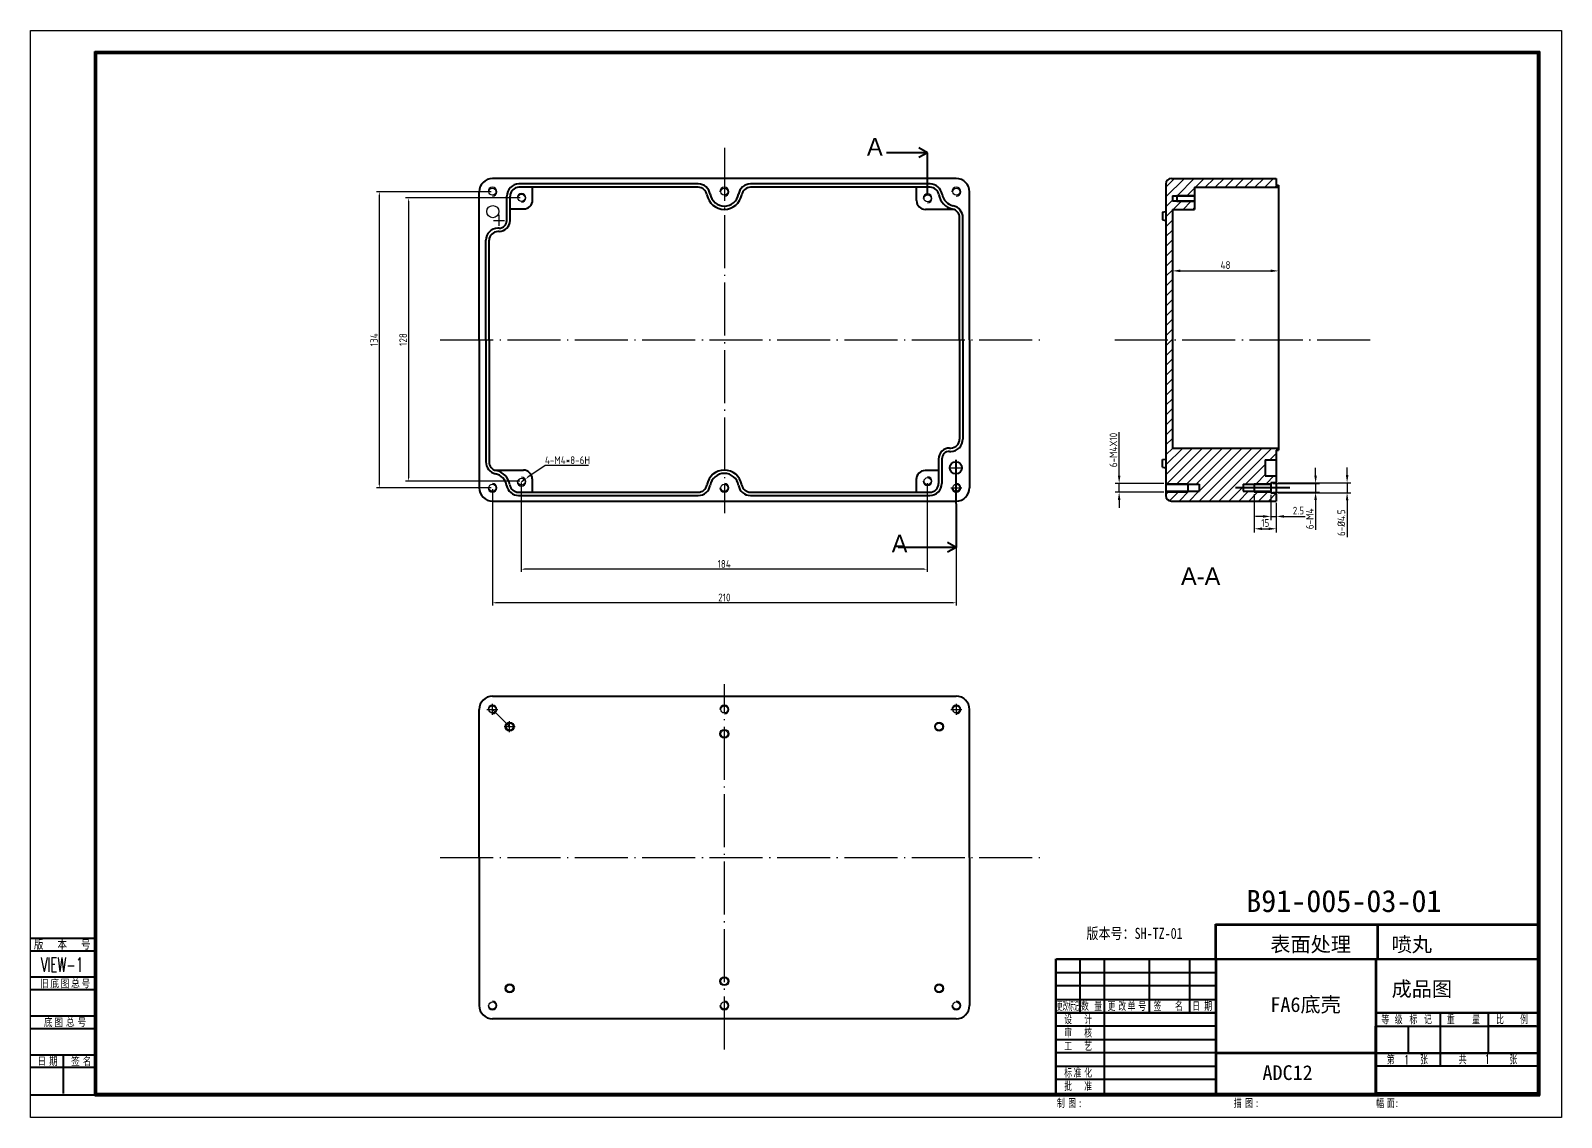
# Model space of a CAD drawing. Extents: x 1271 to 2769, y -829 to 446.
# Drawn here: x 2076 to 2769, y -829 to -337 of the extents above; entities that cross this region are included whole.
import ezdxf
from ezdxf.enums import TextEntityAlignment as Align

# ---------------------------------------------------------------- set-up
doc = ezdxf.new("R2010")
doc.units = 0
doc.linetypes.add('ACAD_ISO04W100', pattern=[30.5, 24, -3, 0.5, -3])
doc.linetypes.add('CENTER', pattern=[50.8, 31.75, -6.35, 6.35, -6.35])
doc.layers.get('0').update_dxf_attribs({"linetype": 'CONTINUOUS', "lineweight": 40})
doc.layers.get('Defpoints').update_dxf_attribs({"linetype": 'CONTINUOUS'})
for name, color, linetype in [('1', 7, 'CONTINUOUS'), ('5', 3, 'CONTINUOUS'), ('CENTER', 4, 'CENTER'), ('GEVACTIVE', 2, 'CONTINUOUS'), ('LAYER1', 6, 'CONTINUOUS'), ('LAYER2', 1, 'ACAD_ISO04W100')]:
    doc.layers.add(name, color=color, linetype=linetype)
doc.styles.add('HZ', font='', dxfattribs={"width": 0.8, "height": 6})
doc.styles.add('ROMANC', font='romanc', dxfattribs={"width": 0.6, "height": 3})
doc.styles.add('ROMANT', font='romant', dxfattribs={"width": 0.8, "height": 5})
doc.styles.get("Standard").update_dxf_attribs({"font": 'gbenor.shx', "bigfont": 'gbcbig.shx'})
doc.styles.add('STYLE1', font='')
doc.styles.add('工程字', font='gbenor.shx', dxfattribs={"bigfont": 'gbcbig.shx'})
doc.styles.get('HZ').set_extended_font_data('SimSun')
doc.styles.get('STYLE1').set_extended_font_data('SimSun')
doc.dimstyles.new('GB-35', dxfattribs={"dimtxt": 3.5, "dimasz": 3.5, "dimexe": 1.75, "dimexo": 0.875, "dimgap": 0.875, "dimtad": 1, "dimdsep": 46, "dimtxsty": 'Standard', "dimcen": 3.5, "dimadec": 0, "dimazin": 0, "dimtfac": 0.7, "dimtmove": 0, "dimatfit": 3, "dimfxl": 1, "dimtzin": 0, "dimarcsym": 0})
doc.dimstyles.get("Standard").update_dxf_attribs({"dimtxt": 0.18, "dimasz": 0.18, "dimexe": 0.18, "dimexo": 0.0625, "dimgap": 0.09, "dimtad": 0, "dimtih": 1, "dimtoh": 1, "dimdec": 4, "dimzin": 0, "dimdsep": 46, "dimtxsty": 'Standard', "dimcen": 0.09, "dimadec": 0, "dimazin": 0, "dimtfac": 1, "dimtdec": 4, "dimtofl": 0, "dimtmove": 0, "dimatfit": 3, "dimfxl": 1, "dimtolj": 1, "dimtzin": 0, "dimarcsym": 0})

# ---------------------------------------------------------------- blocks, each defined once
blk = doc.blocks.new('*D70')
at = {"layer": '5', "color": 0, "lineweight": -2}
for p, q in [((2298.13, -541.45), (2299.78, -540.32)), ((2308.86, -534.12), (2301.02, -539.48)), ((2328.44, -534.12), (2308.86, -534.12))]:
    blk.add_line(p, q, dxfattribs=at)
at = {"layer": '5', "color": 0}
blk.add_solid([(2300.88, -539.27), (2301.16, -539.68), (2299.78, -540.32)], dxfattribs=at)
at = {"layer": 'Defpoints', "color": 0}
for p in [(2299.78, -540.32), (2298.13, -541.45)]:
    blk.add_point(p, dxfattribs=at)
at = {"layer": '5', "color": 0, "insert": (2318.97, -531.74), "char_height": 3.5, "attachment_point": 5}
blk.add_mtext('\\A1;4-M4*8-6H', dxfattribs=at)
blk = doc.blocks.new('*D71')
at = {"layer": 'Defpoints', "color": 0}
for p in [(2298.13, -413.01), (2246.92, -541.23), (2297.97, -541.23)]:
    blk.add_point(p, dxfattribs=at)
at = {"layer": 'LAYER1', "color": 0, "lineweight": -2}
for p, q in [((2297.51, -413.01), (2245.67, -413.01)), ((2246.92, -414.51), (2246.92, -539.73)), ((2297.35, -541.23), (2245.67, -541.23))]:
    blk.add_line(p, q, dxfattribs=at)
at = {"layer": 'LAYER1', "color": 0}
for points in [[(2246.67, -414.51), (2247.17, -414.51), (2246.92, -413.01)], [(2246.67, -539.73), (2247.17, -539.73), (2246.92, -541.23)]]:
    blk.add_solid(points, dxfattribs=at)
at = {"layer": 'LAYER1', "color": 0, "insert": (2244.54, -477.12), "char_height": 3.5, "attachment_point": 5, "rotation": 90}
blk.add_mtext('\\A1;128', dxfattribs=at)
blk = doc.blocks.new('*D72')
at = {"layer": 'Defpoints', "color": 0}
for p in [(2284.97, -410.23), (2233.76, -544.23), (2284.97, -544.23)]:
    blk.add_point(p, dxfattribs=at)
at = {"layer": 'LAYER1', "color": 0, "lineweight": -2}
for p, q in [((2284.35, -410.23), (2232.51, -410.23)), ((2233.76, -411.73), (2233.76, -542.73)), ((2284.35, -544.23), (2232.51, -544.23))]:
    blk.add_line(p, q, dxfattribs=at)
at = {"layer": 'LAYER1', "color": 0}
for points in [[(2233.51, -411.73), (2234.01, -411.73), (2233.76, -410.23)], [(2233.51, -542.73), (2234.01, -542.73), (2233.76, -544.23)]]:
    blk.add_solid(points, dxfattribs=at)
at = {"layer": 'LAYER1', "color": 0, "insert": (2231.38, -477.23), "char_height": 3.5, "attachment_point": 5, "rotation": 90}
blk.add_mtext('\\A1;134', dxfattribs=at)
blk = doc.blocks.new('*D73')
at = {"layer": 'Defpoints', "color": 0}
for p in [(2297.97, -541.23), (2481.82, -541.45), (2297.97, -581.07)]:
    blk.add_point(p, dxfattribs=at)
at = {"layer": 'LAYER1', "color": 0, "lineweight": -2}
for p, q in [((2297.97, -541.86), (2297.97, -582.32)), ((2481.82, -542.08), (2481.82, -582.32)), ((2480.32, -581.07), (2299.47, -581.07))]:
    blk.add_line(p, q, dxfattribs=at)
at = {"layer": 'LAYER1', "color": 0}
for points in [[(2299.47, -580.82), (2299.47, -581.32), (2297.97, -581.07)], [(2480.32, -580.82), (2480.32, -581.32), (2481.82, -581.07)]]:
    blk.add_solid(points, dxfattribs=at)
at = {"layer": 'LAYER1', "color": 0, "insert": (2389.9, -578.69), "char_height": 3.5, "attachment_point": 5}
blk.add_mtext('\\A1;184', dxfattribs=at)
blk = doc.blocks.new('*D74')
at = {"layer": 'Defpoints', "color": 0}
for p in [(2284.97, -544.23), (2494.97, -544.23), (2284.97, -596.27)]:
    blk.add_point(p, dxfattribs=at)
at = {"layer": 'LAYER1', "color": 0, "lineweight": -2}
for p, q in [((2284.97, -544.86), (2284.97, -597.52)), ((2494.97, -544.86), (2494.97, -597.52)), ((2493.47, -596.27), (2286.47, -596.27))]:
    blk.add_line(p, q, dxfattribs=at)
at = {"layer": 'LAYER1', "color": 0}
for points in [[(2286.47, -596.02), (2286.47, -596.52), (2284.97, -596.27)], [(2493.47, -596.02), (2493.47, -596.52), (2494.97, -596.27)]]:
    blk.add_solid(points, dxfattribs=at)
at = {"layer": 'LAYER1', "color": 0, "insert": (2389.97, -593.89), "char_height": 3.5, "attachment_point": 5}
blk.add_mtext('\\A1;210', dxfattribs=at)
blk = doc.blocks.new('*D77')
at = {"color": 0, "lineweight": -2}
for p, q in [((2592.88, -439.11), (2592.88, -447.81)), ((2640.88, -439.11), (2640.88, -447.81)), ((2596.38, -446.06), (2637.38, -446.06))]:
    blk.add_line(p, q, dxfattribs=at)
at = {"color": 0}
for points in [[(2596.38, -445.47), (2596.38, -446.64), (2592.88, -446.06)], [(2637.38, -445.47), (2637.38, -446.64), (2640.88, -446.06)]]:
    blk.add_solid(points, dxfattribs=at)
at = {"layer": 'Defpoints', "color": 0}
for p in [(2592.88, -438.24), (2640.88, -438.24), (2640.88, -446.06)]:
    blk.add_point(p, dxfattribs=at)
at = {"color": 0, "insert": (2616.88, -443.43), "char_height": 3.5, "attachment_point": 5}
blk.add_mtext('48', dxfattribs=at)
blk = doc.blocks.new('*D81')
at = {"color": 0, "lineweight": -2}
for p, q in [((2671.93, -538.48), (2671.93, -534.98)), ((2640.75, -541.98), (2673.68, -541.98)), ((2640.75, -546.48), (2673.68, -546.48)), ((2671.93, -541.98), (2671.93, -546.48)), ((2671.93, -549.98), (2671.93, -566.61))]:
    blk.add_line(p, q, dxfattribs=at)
at = {"color": 0}
for points in [[(2671.35, -538.48), (2672.52, -538.48), (2671.93, -541.98)], [(2671.35, -549.98), (2672.52, -549.98), (2671.93, -546.48)]]:
    blk.add_solid(points, dxfattribs=at)
at = {"layer": 'Defpoints', "color": 0}
for p in [(2639.88, -541.98), (2639.88, -546.48), (2671.93, -546.48)]:
    blk.add_point(p, dxfattribs=at)
at = {"color": 0, "insert": (2669.31, -560.04), "char_height": 3.5, "attachment_point": 5, "rotation": 90}
blk.add_mtext('6-%%C4.5', dxfattribs=at)
blk = doc.blocks.new('*D82')
at = {"color": 0, "lineweight": -2}
for p, q in [((2629.88, -547.11), (2629.88, -564.53)), ((2639.88, -551.11), (2639.88, -564.53)), ((2633.38, -562.78), (2636.38, -562.78))]:
    blk.add_line(p, q, dxfattribs=at)
at = {"color": 0}
for points in [[(2633.38, -562.19), (2633.38, -563.36), (2629.88, -562.78)], [(2636.38, -562.19), (2636.38, -563.36), (2639.88, -562.78)]]:
    blk.add_solid(points, dxfattribs=at)
at = {"layer": 'Defpoints', "color": 0}
for p in [(2629.88, -546.23), (2639.88, -550.23), (2639.88, -562.78)]:
    blk.add_point(p, dxfattribs=at)
at = {"color": 0, "insert": (2634.88, -560.15), "char_height": 3.5, "attachment_point": 5}
blk.add_mtext('15', dxfattribs=at)
blk = doc.blocks.new('*D83')
at = {"color": 0, "lineweight": -2}
for p, q in [((2637.38, -547.36), (2637.38, -558.93)), ((2633.88, -557.18), (2630.38, -557.18)), ((2637.38, -557.18), (2639.88, -557.18)), ((2639.88, -556.52), (2639.88, -558.93)), ((2643.38, -557.18), (2652.91, -557.18))]:
    blk.add_line(p, q, dxfattribs=at)
at = {"color": 0}
for points in [[(2633.88, -556.6), (2633.88, -557.77), (2637.38, -557.18)], [(2643.38, -556.6), (2643.38, -557.77), (2639.88, -557.18)]]:
    blk.add_solid(points, dxfattribs=at)
at = {"layer": 'Defpoints', "color": 0}
for p in [(2637.38, -546.48), (2639.88, -555.65), (2639.88, -557.18)]:
    blk.add_point(p, dxfattribs=at)
at = {"color": 0, "insert": (2649.89, -554.56), "char_height": 3.5, "attachment_point": 5}
blk.add_mtext('2.5', dxfattribs=at)
blk = doc.blocks.new('*D75')
at = {"color": 0, "lineweight": -2}
for p, q in [((2657.67, -538.73), (2657.67, -535.23)), ((2638.25, -542.23), (2659.42, -542.23)), ((2638.25, -546.23), (2659.42, -546.23)), ((2657.67, -542.23), (2657.67, -546.23)), ((2657.67, -549.73), (2657.67, -563.32))]:
    blk.add_line(p, q, dxfattribs=at)
at = {"color": 0}
for points in [[(2657.08, -538.73), (2658.25, -538.73), (2657.67, -542.23)], [(2657.08, -549.73), (2658.25, -549.73), (2657.67, -546.23)]]:
    blk.add_solid(points, dxfattribs=at)
at = {"layer": 'Defpoints', "color": 0}
for p in [(2637.38, -542.23), (2637.38, -546.23), (2657.67, -546.23)]:
    blk.add_point(p, dxfattribs=at)
at = {"color": 0, "insert": (2655.04, -558.28), "char_height": 3.5, "attachment_point": 5, "rotation": 90}
blk.add_mtext('6-M4', dxfattribs=at)
blk = doc.blocks.new('*D76')
at = {"color": 0, "lineweight": -2}
for p, q in [((2568.72, -538.73), (2568.72, -519.01)), ((2589, -542.23), (2566.97, -542.23)), ((2589, -546.23), (2566.97, -546.23)), ((2568.72, -546.23), (2568.72, -542.23)), ((2568.72, -549.73), (2568.72, -553.23))]:
    blk.add_line(p, q, dxfattribs=at)
at = {"color": 0}
for points in [[(2568.14, -538.73), (2569.3, -538.73), (2568.72, -542.23)], [(2568.14, -549.73), (2569.3, -549.73), (2568.72, -546.23)]]:
    blk.add_solid(points, dxfattribs=at)
at = {"layer": 'Defpoints', "color": 0}
for p in [(2568.72, -542.23), (2589.88, -542.23), (2589.88, -546.23)]:
    blk.add_point(p, dxfattribs=at)
at = {"color": 0, "insert": (2566.1, -527.12), "char_height": 3.5, "attachment_point": 5, "rotation": 90}
blk.add_mtext('6-M4X10', dxfattribs=at)

msp = doc.modelspace()

# ---------------------------------------------------------------- hatches: boundary and pattern name
at = {"layer": '5'}
h = msp.add_hatch(dxfattribs=at)
h.set_pattern_fill('ANSI31', color=256, style=0)
h.set_pattern_definition([(45, (1936.8667, -1523.6068), (-2.245064, 2.245064), [])])
h.paths.add_polyline_path([(2592.37945, -404.23035, 0.414213562), (2589.87945, -406.73035), (2589.87945, -477.23035), (2592.87945, -477.23035), (2592.87945, -418.23035), (2602.87945, -418.23035), (2602.87945, -414.73035), (2594.87945, -414.73035), (2594.87945, -414.33035), (2592.87945, -414.33035), (2592.87945, -412.13035), (2594.87945, -412.13035), (2594.87945, -411.73035), (2602.87945, -411.73035), (2602.87945, -408.23035), (2640.87945, -408.23035), (2640.87945, -407.23035), (2639.87945, -407.23035), (2639.87945, -404.23035)])
h.paths.add_polyline_path([(2604.87945, -542.63035), (2604.87945, -545.83035), (2599.87945, -545.83035), (2599.87945, -546.23035), (2589.87945, -546.23035), (2589.87945, -547.73035, 0.414213562), (2592.37945, -550.23035), (2639.87945, -550.23035), (2639.87945, -546.23035), (2629.87945, -546.23035), (2629.87945, -545.83035), (2624.87945, -545.83035), (2624.87945, -542.63035), (2629.87945, -542.63035), (2629.87945, -542.23035), (2639.87945, -542.23035), (2639.87945, -538.83035), (2634.87945, -538.83035), (2634.87945, -531.63035), (2639.87945, -531.63035), (2639.87945, -527.23035), (2640.87945, -527.23035), (2640.87945, -526.23035), (2592.87945, -526.23035), (2592.87945, -477.23035), (2589.87945, -477.23035), (2589.87945, -542.23035), (2599.87945, -542.23035), (2599.87945, -542.63035)])

# ---------------------------------------------------------------- linework, layer by layer
at = {"linetype": 'Continuous'}
for p, q in [((2104.89719, -346.69856), (2759.14016, -346.69856)), ((2104.89719, -819.20738), (2104.89719, -346.69856)), ((2105.19031, -346.99168), (2758.84704, -346.99168)), ((2105.19031, -818.91426), (2105.19031, -346.99168)), ((2105.48343, -347.2848), (2758.55392, -347.2848)), ((2105.48343, -818.62114), (2105.48343, -347.2848)), ((2105.77655, -347.57792), (2758.2608, -347.57792)), ((2105.77655, -818.32802), (2105.77655, -347.57792)), ((2758.2608, -818.32802), (2758.2608, -347.57792)), ((2758.55392, -818.62114), (2758.55392, -347.2848)), ((2758.84704, -818.91426), (2758.84704, -346.99168)), ((2759.14016, -819.20738), (2759.14016, -346.69856)), ((2075.87835, -748.04161), (2105.33145, -748.04161)), ((2076.01961, -748.04161), (2105.33145, -748.04161)), ((2612.32418, -757.38015), (2612.32418, -741.67731)), ((2612.32418, -741.67731), (2758.2608, -741.67731)), ((2612.62615, -757.38015), (2612.62615, -741.97929)), ((2612.62615, -741.97929), (2758.17937, -741.97929)), ((2685.71931, -757.63619), (2685.71931, -741.93336)), ((2686.02129, -757.63619), (2686.02129, -741.93336)), ((2105.33145, -753.90398), (2075.87835, -753.90398)), ((2540.02077, -818.32802), (2540.02077, -757.40763)), ((2540.19551, -757.63619), (2758.1793, -757.63619)), ((2540.19551, -818.32802), (2540.19551, -757.78718)), ((2540.32275, -757.38166), (2758.17937, -757.38166)), ((2551.0645, -781.78952), (2551.0645, -757.63619)), ((2561.9335, -757.63619), (2561.9335, -781.78952)), ((2561.9335, -757.63619), (2561.9335, -818.32802)), ((2582.46383, -781.78952), (2582.46383, -757.63619)), ((2612.65549, -757.63619), (2600.57883, -757.63619)), ((2600.57883, -757.63619), (2600.57883, -781.78952)), ((2612.35352, -757.63619), (2612.35352, -818.32802)), ((2612.65549, -757.63619), (2612.65549, -818.32802)), ((2613.25933, -757.63619), (2637.41266, -757.63619)), ((2758.1793, -757.63619), (2613.25933, -757.63619)), ((2684.8135, -757.63619), (2684.8135, -818.32802)), ((2685.11548, -757.63619), (2685.11548, -818.01952)), ((2076.01961, -765.62872), (2105.33145, -765.62872)), ((2076.01961, -765.62872), (2105.33145, -765.62872)), ((2076.01961, -765.62872), (2105.33145, -765.62872)), ((2540.19551, -763.67453), (2612.65549, -763.67453)), ((2105.33145, -771.49109), (2076.01961, -771.49109)), ((2612.65549, -769.71286), (2540.19551, -769.71286)), ((2540.19551, -775.75119), (2612.65549, -775.75119)), ((2540.19551, -781.78952), (2612.65549, -781.78952)), ((2612.65549, -781.78952), (2540.19551, -781.78952)), ((2540.32275, -781.80893), (2612.27163, -781.80893)), ((2561.9335, -781.78952), (2551.0645, -781.78952)), ((2758.17937, -781.78952), (2685.11548, -781.78952)), ((2685.28801, -781.80893), (2758.17937, -781.80893)), ((2714.09948, -781.80893), (2714.09948, -805.94285)), ((2735.83747, -781.78952), (2735.83747, -799.90452)), ((2076.01961, -783.21582), (2105.33145, -783.21582)), ((2105.33145, -789.07819), (2076.01961, -789.07819)), ((2612.65549, -787.82786), (2540.19551, -787.82786)), ((2684.8135, -818.01952), (2684.8135, -787.82786)), ((2684.8135, -818.01952), (2684.8135, -787.82786)), ((2685.11548, -818.01952), (2685.11548, -787.82786)), ((2685.11548, -818.01952), (2685.11548, -787.82786)), ((2685.11548, -787.82786), (2758.17937, -787.82786)), ((2699.60748, -787.82786), (2699.60748, -799.90452)), ((2757.57547, -787.82786), (2735.83747, -787.82786)), ((2540.19551, -799.90452), (2540.19551, -793.86619)), ((2540.19551, -793.86619), (2612.65549, -793.86619)), ((2076.01961, -800.80293), (2105.33145, -800.80293)), ((2076.01961, -800.80293), (2090.67553, -800.80293)), ((2090.67553, -800.80293), (2090.67553, -818.39003)), ((2612.65549, -799.90452), (2540.19551, -799.90452)), ((2685.11548, -799.90452), (2612.65549, -799.90452)), ((2685.11548, -799.90452), (2612.65549, -799.90452)), ((2758.17937, -800.2065), (2612.65549, -800.2065)), ((2685.11548, -799.90452), (2758.17937, -799.90452)), ((2105.33145, -806.6653), (2076.01961, -806.6653)), ((2540.19551, -811.98118), (2540.19551, -805.94285)), ((2540.19551, -805.94285), (2612.65549, -805.94285)), ((2758.17937, -805.94285), (2685.11548, -805.94285)), ((2612.65549, -811.98118), (2540.19551, -811.98118)), ((2076.17146, -818.91426), (2758.84704, -818.91426)), ((2104.89719, -819.20738), (2759.14016, -819.20738)), ((2105.48343, -818.62114), (2758.55392, -818.62114)), ((2105.77655, -818.32802), (2758.2608, -818.32802))]:
    msp.add_line(p, q, dxfattribs=at)
for p, q in [((2481.97452, -392.58321), (2463.38923, -392.58321)), ((2481.97452, -392.58321), (2478.04819, -390.41254)), ((2481.97452, -392.58321), (2478.04819, -394.75388)), ((2481.97452, -411.73035), (2481.97452, -392.58321)), ((2494.97452, -404.23035), (2284.97452, -404.23035)), ((2378.14236, -406.73035), (2296.97452, -406.73035)), ((2378.14236, -408.23035), (2296.97452, -408.23035)), ((2303.12802, -414.01892), (2303.14261, -408.01893)), ((2483.14236, -406.73035), (2401.80668, -406.73035)), ((2483.14236, -408.23035), (2401.80668, -408.23035)), ((2476.97452, -414.23035), (2476.97452, -408.23035)), ((2589.87945, -406.73035), (2589.87945, -547.73035)), ((2592.37945, -404.23035), (2639.87945, -404.23035)), ((2602.87945, -408.23035), (2602.87945, -418.23035)), ((2602.87945, -408.23035), (2640.87945, -408.23035)), ((2639.87945, -404.23035), (2639.87945, -407.23035)), ((2639.87945, -407.23035), (2640.87945, -407.23035)), ((2640.87945, -407.23035), (2640.87945, -527.23035)), ((2278.97452, -477.23035), (2278.97452, -410.23035)), ((2291.47452, -423.23035), (2291.47452, -412.23035)), ((2292.97452, -423.23035), (2292.97452, -412.23035)), ((2500.97452, -477.23035), (2500.97452, -410.23035)), ((2592.87945, -412.13035), (2592.87945, -414.33035)), ((2592.87945, -412.13035), (2602.87945, -412.13035)), ((2592.87945, -414.33035), (2602.87945, -414.33035)), ((2594.87945, -411.73035), (2594.87945, -414.73035)), ((2292.97452, -417.99423), (2299.1183, -418.00917)), ((2493.90179, -418.23035), (2480.97452, -418.23035)), ((2496.47452, -477.23035), (2496.47452, -421.96705)), ((2497.97452, -477.23035), (2497.97452, -421.96705)), ((2588.37945, -419.49484), (2589.87945, -419.23035)), ((2588.37945, -419.49484), (2588.37945, -422.96586)), ((2592.87945, -418.23035), (2602.87945, -418.23035)), ((2592.87945, -418.23035), (2592.87945, -526.23035)), ((2287.97452, -426.73035), (2287.47452, -426.73035)), ((2287.97452, -428.23035), (2287.47452, -428.23035)), ((2588.37945, -422.96586), (2589.87945, -423.23035)), ((2281.97452, -477.23035), (2281.97452, -432.23035)), ((2283.47452, -477.23035), (2283.47452, -432.23035)), ((2278.97452, -477.23035), (2278.97452, -544.23035)), ((2281.97452, -477.23035), (2281.97452, -532.49366)), ((2283.47452, -477.23035), (2283.47452, -532.49366)), ((2496.47452, -477.23035), (2496.47452, -522.23035)), ((2497.97452, -477.23035), (2497.97452, -522.23035)), ((2500.97452, -477.23035), (2500.97452, -544.23035)), ((2491.97452, -526.23035), (2492.47452, -526.23035)), ((2592.87945, -526.23035), (2640.87945, -526.23035)), ((2486.97452, -531.23035), (2486.97452, -542.23035)), ((2488.47452, -531.23035), (2488.47452, -542.23035)), ((2491.97452, -527.73035), (2492.47452, -527.73035)), ((2494.77247, -531.63035), (2494.97452, -571.18719)), ((2588.37945, -531.49484), (2589.87945, -531.23035)), ((2588.37945, -534.96586), (2588.37945, -531.49484)), ((2634.87945, -531.63035), (2639.87945, -531.63035)), ((2634.87945, -531.63035), (2634.87945, -538.83035)), ((2639.87945, -527.23035), (2640.87945, -527.23035)), ((2639.87945, -527.23035), (2639.87945, -550.23035)), ((2286.04724, -536.23035), (2298.97452, -536.23035)), ((2302.97452, -540.23035), (2302.97452, -546.23035)), ((2476.82101, -540.44179), (2476.80693, -546.23035)), ((2486.97452, -536.46648), (2480.83073, -536.45153)), ((2588.37945, -534.96586), (2589.87945, -535.23035)), ((2634.87945, -538.83035), (2639.87945, -538.83035)), ((2296.80668, -546.23035), (2378.14236, -546.23035)), ((2401.80668, -546.23035), (2482.97452, -546.23035)), ((2589.87945, -542.63035), (2604.87945, -542.63035)), ((2589.87945, -545.83035), (2604.87945, -545.83035)), ((2599.87945, -542.23035), (2599.87945, -546.23035)), ((2604.87945, -542.63035), (2604.87945, -545.83035)), ((2645.93828, -544.23035), (2621.3393, -544.23035)), ((2624.87945, -542.63035), (2624.87945, -545.83035)), ((2624.87945, -542.63035), (2637.37945, -542.63035)), ((2624.87945, -545.83035), (2637.37945, -545.83035)), ((2629.87945, -542.23035), (2629.87945, -546.23035)), ((2639.87945, -541.98035), (2637.37945, -541.98035)), ((2637.37945, -541.98035), (2637.37945, -546.48035)), ((2637.37945, -546.48035), (2639.87945, -546.48035)), ((2284.97452, -550.23035), (2494.97452, -550.23035)), ((2296.80668, -547.73035), (2378.14236, -547.73035)), ((2401.80668, -547.73035), (2482.97452, -547.73035)), ((2592.37945, -550.23035), (2639.87945, -550.23035)), ((2494.97452, -571.18719), (2468.61229, -571.18719)), ((2494.97452, -571.18719), (2491.04819, -569.01652)), ((2494.97452, -571.18719), (2491.04819, -573.35786)), ((2284.97452, -638.55608), (2494.97452, -638.55608)), ((2278.97452, -711.55608), (2278.97452, -644.55608)), ((2500.97452, -711.55608), (2500.97452, -644.55608)), ((2278.97452, -711.55608), (2278.97452, -778.55608)), ((2500.97452, -711.55608), (2500.97452, -778.55608)), ((2758.17937, -741.97929), (2758.17937, -818.01952)), ((2494.97452, -784.55608), (2284.97452, -784.55608)), ((2685.11548, -818.01952), (2758.17937, -818.01952))]:
    msp.add_line(p, q)
msp.add_circle((2494.77247, -535.23035), 2.75)
for centre, radius, start, end in [((2284.97452, -410.23035), 6, 90, 180), ((2296.97452, -412.23035), 5.5, 90, 180), ((2296.97452, -412.23035), 4, 90, 180), ((2378.14236, -412.23035), 5.5, 9.59406823, 90), ((2378.14236, -412.23035), 4, 9.59406823, 90), ((2401.80668, -412.23035), 5.5, 90, 170.40593177), ((2401.80668, -412.23035), 4, 90, 170.40593177), ((2483.14236, -412.23035), 5.5, 9.59406823, 90), ((2483.14236, -412.23035), 4, 9.59406823, 90), ((2494.97452, -410.23035), 6, 0, 90), ((2592.37945, -406.73035), 2.5, 90, 180), ((2299.12803, -414.00919), 4, 269.8606298, 359.8606298), ((2389.97452, -410.23035), 8, 189.59406823, 350.40593177), ((2389.97452, -410.23035), 6.5, 189.59406823, 350.40593177), ((2480.97452, -414.23035), 4, 180, 270), ((2494.97452, -410.23035), 8, 189.59406823, 257.97530082), ((2494.97452, -410.23035), 6.5, 189.59406823, 257.97530082), ((2492.47452, -421.96705), 4, 0, 77.97530082), ((2492.47452, -421.96705), 5.5, 0, 77.97530082), ((2287.47452, -432.23035), 5.5, 90, 180), ((2287.47452, -432.23035), 4, 90, 180), ((2287.97452, -423.23035), 5, 270, 0), ((2287.97452, -423.23035), 3.5, 270, 0), ((2491.97452, -531.23035), 5, 90, 180), ((2492.47452, -522.23035), 4, 270, 0), ((2492.47452, -522.23035), 5.5, 270, 0), ((2287.47452, -532.49366), 5.5, 180, 257.97530082), ((2287.47452, -532.49366), 4, 180, 257.97530082), ((2491.97452, -531.23035), 3.5, 90, 180), ((2284.97452, -544.23035), 6.5, 9.59406823, 77.97530082), ((2284.97452, -544.23035), 8, 9.59406823, 77.97530082), ((2298.97452, -540.23035), 4, 0, 90), ((2389.97452, -544.23035), 8, 9.59406823, 170.40593177), ((2389.97452, -544.23035), 6.5, 9.59406823, 170.40593177), ((2480.821, -540.45152), 4, 89.8606298, 179.8606298), ((2284.97452, -544.23035), 6, 180, 270), ((2296.80668, -542.23035), 5.5, 189.59406823, 270), ((2296.80668, -542.23035), 4, 189.59406823, 270), ((2378.14236, -542.23035), 4, 270, 350.40593177), ((2378.14236, -542.23035), 5.5, 270, 350.40593177), ((2401.80668, -542.23035), 5.5, 189.59406823, 270), ((2401.80668, -542.23035), 4, 189.59406823, 270), ((2482.97452, -542.23035), 4, 270, 0), ((2482.97452, -542.23035), 5.5, 270, 0), ((2494.97452, -544.23035), 6, 270, 0), ((2592.37945, -547.73035), 2.5, 180, 270), ((2284.97452, -644.55608), 6, 90, 180), ((2494.97452, -644.55608), 6, 0, 90), ((2284.97452, -778.55608), 6, 180, 270), ((2494.97452, -778.55608), 6, 270, 0)]:
    msp.add_arc(centre, radius, start, end)
at = {"layer": '1'}
for centre, radius in [((2284.97452, -410.23035), 1.6), ((2389.97452, -410.23035), 1.6), ((2494.97452, -410.23035), 1.6), ((2298.13047, -413.00676), 1.6), ((2481.97452, -413.23035), 1.6), ((2285.17657, -419.23035), 2.75), ((2298.13047, -541.45395), 1.6), ((2481.97452, -541.23035), 1.6), ((2284.97452, -544.23035), 1.6), ((2389.97452, -544.23035), 1.6), ((2494.97452, -544.23035), 1.6), ((2284.97452, -644.55608), 1.6), ((2389.97452, -644.55608), 1.6), ((2494.97452, -644.55608), 1.6), ((2292.75269, -652.33425), 2), ((2292.75269, -652.33425), 1.6), ((2487.19634, -652.33425), 2), ((2487.19634, -652.33425), 1.6), ((2389.97452, -655.55608), 2), ((2389.97452, -655.55608), 1.6), ((2292.75269, -770.77791), 2), ((2292.75269, -770.77791), 1.6), ((2389.97452, -767.55608), 2), ((2389.97452, -767.55608), 1.6), ((2487.19634, -770.77791), 2), ((2487.19634, -770.77791), 1.6), ((2284.97452, -778.55608), 1.6), ((2389.97452, -778.55608), 1.6), ((2494.97452, -778.55608), 1.6)]:
    msp.add_circle(centre, radius, dxfattribs=at)
at = {"layer": '5', "linetype": 'Continuous'}
for p, q in [((2075.87835, -337.31873), (2768.94617, -337.31873)), ((2075.87835, -829.17344), (2075.87835, -337.31873)), ((2768.94617, -337.31873), (2768.94617, -829.17344)), ((2768.94617, -829.17344), (2075.87835, -829.17344))]:
    msp.add_line(p, q, dxfattribs=at)
at = {"layer": '5'}
for p, q in [((2594.87945, -411.73035), (2602.87945, -411.73035)), ((2594.87945, -414.73035), (2602.87945, -414.73035)), ((2287.97452, -425.73035), (2287.97452, -420.73035)), ((2285.47452, -423.23035), (2290.47452, -423.23035)), ((2494.77247, -537.73035), (2494.77247, -532.73035)), ((2492.27247, -535.23035), (2497.27247, -535.23035)), ((2492.47452, -544.23035), (2497.47452, -544.23035)), ((2494.97452, -546.73035), (2494.97452, -541.73035)), ((2589.87945, -542.23035), (2599.87945, -542.23035)), ((2589.87945, -546.23035), (2599.87945, -546.23035)), ((2629.87945, -542.23035), (2637.37945, -542.23035)), ((2629.87945, -546.23035), (2637.37945, -546.23035)), ((2284.97452, -647.05608), (2284.97452, -642.05608)), ((2494.97452, -642.05608), (2494.97452, -647.05608)), ((2282.47452, -644.55608), (2287.47452, -644.55608)), ((2292.75269, -654.83425), (2292.75269, -649.83425)), ((2492.47452, -644.55608), (2497.47452, -644.55608)), ((2290.25269, -652.33425), (2295.25269, -652.33425))]:
    msp.add_line(p, q, dxfattribs=at)
for centre, start, end in [((2284.97452, -410.23035), 270, 180), ((2389.97452, -410.23035), 270, 180), ((2494.97452, -410.23035), 270, 180), ((2298.13047, -413.00676), 270, 180), ((2481.97452, -413.23035), 270, 180), ((2298.13047, -541.45395), 180, 90), ((2481.97452, -541.23035), 180, 90), ((2284.97452, -544.23035), 180, 90), ((2389.97452, -544.23035), 180, 90), ((2494.97452, -544.23035), 180, 90), ((2284.97452, -644.55608), 270, 180), ((2389.97452, -644.55608), 270, 180), ((2494.97452, -644.55608), 270, 180), ((2284.97452, -778.55608), 180, 90), ((2389.97452, -778.55608), 180, 90), ((2494.97452, -778.55608), 180, 90)]:
    msp.add_arc(centre, 2, start, end, dxfattribs=at)
at = {"layer": 'CENTER'}
msp.add_line((2284.97452, -644.55608), (2292.75269, -652.33425), dxfattribs=at)
at = {"layer": 'LAYER1'}
msp.add_line((2494.97452, -546.23035), (2494.97452, -571.18719), dxfattribs=at)
at = {"layer": 'LAYER2'}
for p, q in [((2389.97452, -390.36869), (2389.97452, -555.65006)), ((2261.31909, -477.23035), (2533.50304, -477.23035)), ((2566.81176, -477.23035), (2683.53328, -477.23035)), ((2389.97452, -798.41774), (2389.97452, -633.13638)), ((2261.31909, -711.55608), (2533.50304, -711.55608))]:
    msp.add_line(p, q, dxfattribs=at)

# ---------------------------------------------------------------- texts
at = {"linetype": 'Continuous'}
for s, height, style, width, p in [('版   本   号', 3.869163, 'HZ', 0.8, (2077.3625, -752.82566, -0.00341)), ('VIEW-1', 6.500221, 'ROMANC', 0.6, (2080.45908, -763.30723)), ('旧', 3.51742, 'HZ', 0.8, (2080.12327, -770.31861)), ('底', 3.51742, 'HZ', 0.8, (2084.81316, -770.31861)), ('图', 3.51742, 'HZ', 0.8, (2089.50306, -770.31861)), ('总', 3.51742, 'HZ', 0.8, (2094.19295, -770.31861)), ('号', 3.51742, 'HZ', 0.8, (2098.88285, -770.31861)), ('底', 3.51742, 'HZ', 0.8, (2081.88198, -787.90572)), ('图', 3.51742, 'HZ', 0.8, (2086.57187, -787.90572)), ('总', 3.51742, 'HZ', 0.8, (2091.848, -787.90572)), ('号', 3.51742, 'HZ', 0.8, (2097.12414, -787.90572)), ('日', 3.51742, 'HZ', 0.8, (2078.95079, -805.49282)), ('期', 3.51742, 'HZ', 0.8, (2084.22692, -805.49282)), ('签', 3.51742, 'HZ', 0.8, (2094.19295, -805.49282)), ('名', 3.51742, 'HZ', 0.8, (2099.46908, -805.49282)), ('1', 4.22769, 'ROMANT', 0.6, (2697.78384, -805.2436)), ('1', 4.22769, 'ROMANT', 0.6, (2734.32314, -804.94163)), ('幅 ', 3.622999, 'HZ', 0.7, (2685.11548, -824.51082)), ('面', 3.623, 'HZ', 0.7, (2689.94615, -824.51082)), (':', 3.623, 'HZ', 0.7, (2693.56915, -824.51082))]:
    msp.add_text(s, height=height, dxfattribs=dict(at, style=style, width=width)).set_placement(p)
at = {"linetype": 'Continuous', "style": 'HZ'}
for s, height, width, p in [('更改标记', 3.622999, 0.5, (2545.63, -780.58186)), ('设', 3.623, 0.7, (2545.63, -786.62019)), ('数', 3.623, 0.7, (2553.19679, -780.58186)), ('计', 3.623, 0.7, (2554.6875, -786.62019)), ('量', 3.623, 0.7, (2559.23512, -780.58186)), ('更', 3.623, 0.7, (2565.27345, -780.58186)), ('改', 3.623, 0.7, (2570.10412, -780.58186)), ('单', 3.623, 0.7, (2574.33095, -780.58186)), ('号', 3.623, 0.7, (2579.16162, -780.58186)), ('签', 3.623, 0.7, (2586.08683, -780.58186)), ('名', 3.623, 0.7, (2595.74816, -780.58186)), ('日', 3.623, 0.7, (2603.59799, -780.58186)), ('期', 3.623, 0.7, (2609.03249, -780.58186)), ('等', 3.623, 0.7, (2689.24419, -786.62019)), ('级', 3.623, 0.7, (2695.28252, -786.62019)), ('标', 3.623, 0.7, (2701.92469, -786.62019)), ('记', 3.623, 0.7, (2708.56685, -786.62019)), ('重', 3.623, 0.7, (2718.83202, -786.62019)), ('量', 3.623, 0.7, (2730.30485, -786.62019)), ('比', 3.623, 0.7, (2741.17385, -786.62019)), ('例', 3.623, 0.7, (2752.04285, -786.62019)), ('审', 3.623, 0.7, (2545.63, -792.65852)), ('核', 3.623, 0.7, (2554.6875, -792.65852)), ('工', 3.623, 0.7, (2545.63, -798.69685)), ('艺', 3.623, 0.7, (2554.6875, -798.69685)), ('第', 3.623, 0.7, (2691.65952, -804.73519)), ('张', 3.623, 0.7, (2706.75535, -804.73519)), ('共', 3.623, 0.7, (2724.26652, -804.73519)), ('张', 3.623, 0.7, (2747.21218, -804.73519)), ('标', 3.623, 0.7, (2545.63, -810.77352)), ('准', 3.623, 0.7, (2549.85684, -810.77352)), ('化', 3.623, 0.7, (2554.6875, -810.77352)), ('批', 3.623, 0.7, (2545.63, -816.81185)), ('准', 3.623, 0.7, (2554.6875, -816.81185)), ('制 ', 3.622999, 0.7, (2543.21467, -824.51082)), ('图', 3.623, 0.7, (2547.4415, -824.51082)), (':', 3.623, 0.7, (2551.0645, -824.51082)), ('描 ', 3.622999, 0.7, (2623.3123, -824.51082)), ('图', 3.623, 0.7, (2627.53913, -824.51082)), (':', 3.623, 0.7, (2631.16213, -824.51082))]:
    msp.add_text(s, height=height, dxfattribs=dict(at, width=width)).set_placement(p, align=Align.CENTER)
at = {"char_height": 8, "attachment_point": 1}
for s, insert, width in [('\\fￋￎￌ￥|b0|i0|c134|p2;A', (2454.53517, -385.87897), 27.2826), ('\\fￋￎￌ￥|b0|i0|c134|p2;A', (2465.73003, -565.50046), 27.2826), ('\\fￋￎￌ￥|b0|i0|c134|p2;A-A', (2596.70528, -580.27578), 114.8356)]:
    msp.add_mtext(s, dxfattribs=dict(at, insert=insert, width=width))
at = {"insert": (2626.24487, -726.2439), "char_height": 10, "width": 115.2096342, "attachment_point": 1, "style": '工程字'}
msp.add_mtext('{\\fNSimSun|b0|i0|c134|p49;B91-005-03-01}', dxfattribs=at)
at = {"layer": '5', "insert": (2553.89511, -743.38651), "char_height": 5, "width": 1134.8359931, "attachment_point": 1, "style": 'HZ'}
msp.add_mtext('版本号：SH-TZ-01', dxfattribs=at)
at = {"layer": 'GEVACTIVE', "style": 'STYLE1'}
for s, p in [('表面处理', (2637.17213, -754.20769)), ('喷丸', (2692.10552, -754.20769)), ('成品图', (2692.10552, -774.37336)), ('FA6底壳', (2637.17213, -781.48044)), ('ADC12', (2633.60261, -812.26807))]:
    msp.add_text(s, height=6.688604, dxfattribs=at).set_placement(p)

# ---------------------------------------------------------------- dimensions: what is measured, and where the dimension line sits
for base, p1, p2, picture, middle in [((2640.87945, -446.0582), (2592.87945, -438.2397), (2640.87945, -438.2397), '*D77', (2616.87945, -443.4332)), ((2639.87945, -557.18233), (2637.37945, -546.48035), (2639.87945, -555.64688), '*D83', (2649.89355, -554.55733))]:
    dim = msp.add_linear_dim(base=base, p1=p1, p2=p2, dimstyle='GB-35')
    dim.commit()
    dim.dimension.update_dxf_attribs({"geometry": picture, "text_midpoint": middle})
for base, p1, p2, text, picture, middle in [((2568.72119, -542.23035), (2589.87945, -546.23035), (2589.87945, -542.23035), '6-M4X10', '*D76', (2566.09619, -527.1211)), ((2657.66505, -546.23035), (2637.37945, -542.23035), (2637.37945, -546.23035), '6-M4', '*D75', (2655.04005, -558.27596)), ((2671.93473, -546.48035), (2639.87945, -541.98035), (2639.87945, -546.48035), '6-%%C4.5', '*D81', (2669.30973, -560.0447))]:
    dim = msp.add_linear_dim(base=base, p1=p1, p2=p2, angle=90, text=text, dimstyle='GB-35')
    dim.commit()
    dim.dimension.update_dxf_attribs({"geometry": picture, "text_midpoint": middle})
dim = msp.add_linear_dim(base=(2639.87945, -562.77644), p1=(2629.87945, -546.23035), p2=(2639.87945, -550.23035), text='15', dimstyle='GB-35')
dim.commit()
dim.dimension.update_dxf_attribs({"geometry": '*D82', "text_midpoint": (2634.87945, -560.15144)})
at = {"layer": '5'}
dim = msp.add_radius_dim(center=(2298.13047, -541.45395), mpoint=(2299.78135, -540.32498), text='4-M4*8-6H', dimstyle='Standard', override={"dimtxt": 3.5, "dimasz": 1.5, "dimexe": 1.25, "dimexo": 0.625, "dimgap": 0.625, "dimtad": 1, "dimtih": 0, "dimzin": 8, "dimlunit": 6, "dimcen": 2.5, "dimtofl": 1, "dimtmove": 1}, dxfattribs=at)
dim.commit()
dim.dimension.update_dxf_attribs({"geometry": '*D70', "text_midpoint": (2308.86166, -534.11537), "dimtype": 164})
at = {"layer": 'LAYER1'}
for base, p1, p2, override, picture, middle in [((2233.75787, -544.23035), (2284.97452, -410.23035), (2284.97452, -544.23035), {"dimtxt": 3.5, "dimasz": 1.5, "dimexe": 1.25, "dimexo": 0.625, "dimgap": 0.625, "dimtad": 1, "dimtih": 0, "dimtoh": 0, "dimzin": 8, "dimlunit": 6, "dimcen": 2.5, "dimtofl": 1}, '*D72', (2231.38287, -477.23035)), ((2246.91557, -541.23035), (2298.13047, -413.00676), (2297.97452, -541.23035), {"dimtxt": 3.5, "dimasz": 1.5, "dimexe": 1.25, "dimexo": 0.625, "dimgap": 0.625, "dimtad": 1, "dimtih": 0, "dimtoh": 0, "dimdec": 0, "dimzin": 8, "dimlunit": 6, "dimcen": 2.5, "dimtofl": 1}, '*D71', (2244.54057, -477.11856))]:
    dim = msp.add_linear_dim(base=base, p1=p1, p2=p2, angle=90, dimstyle='Standard', override=override, dxfattribs=at)
    dim.commit()
    dim.dimension.update_dxf_attribs({"geometry": picture, "text_midpoint": middle})
for base, p1, p2, override, picture, middle in [((2284.97452, -596.26902), (2494.97452, -544.23035), (2284.97452, -544.23035), {"dimtxt": 3.5, "dimasz": 1.5, "dimexe": 1.25, "dimexo": 0.625, "dimgap": 0.625, "dimtad": 1, "dimtih": 0, "dimtoh": 0, "dimzin": 8, "dimlunit": 6, "dimcen": 2.5, "dimtofl": 1}, '*D74', (2389.97452, -593.89402)), ((2297.97452, -581.06877), (2481.81857, -541.45395), (2297.97452, -541.23035), {"dimtxt": 3.5, "dimasz": 1.5, "dimexe": 1.25, "dimexo": 0.625, "dimgap": 0.625, "dimtad": 1, "dimtih": 0, "dimtoh": 0, "dimdec": 0, "dimzin": 8, "dimlunit": 6, "dimcen": 2.5, "dimtofl": 1}, '*D73', (2389.89654, -578.69377))]:
    dim = msp.add_linear_dim(base=base, p1=p1, p2=p2, dimstyle='Standard', override=override, dxfattribs=at)
    dim.commit()
    dim.dimension.update_dxf_attribs({"geometry": picture, "text_midpoint": middle})

doc.saveas('drawing.dxf')
